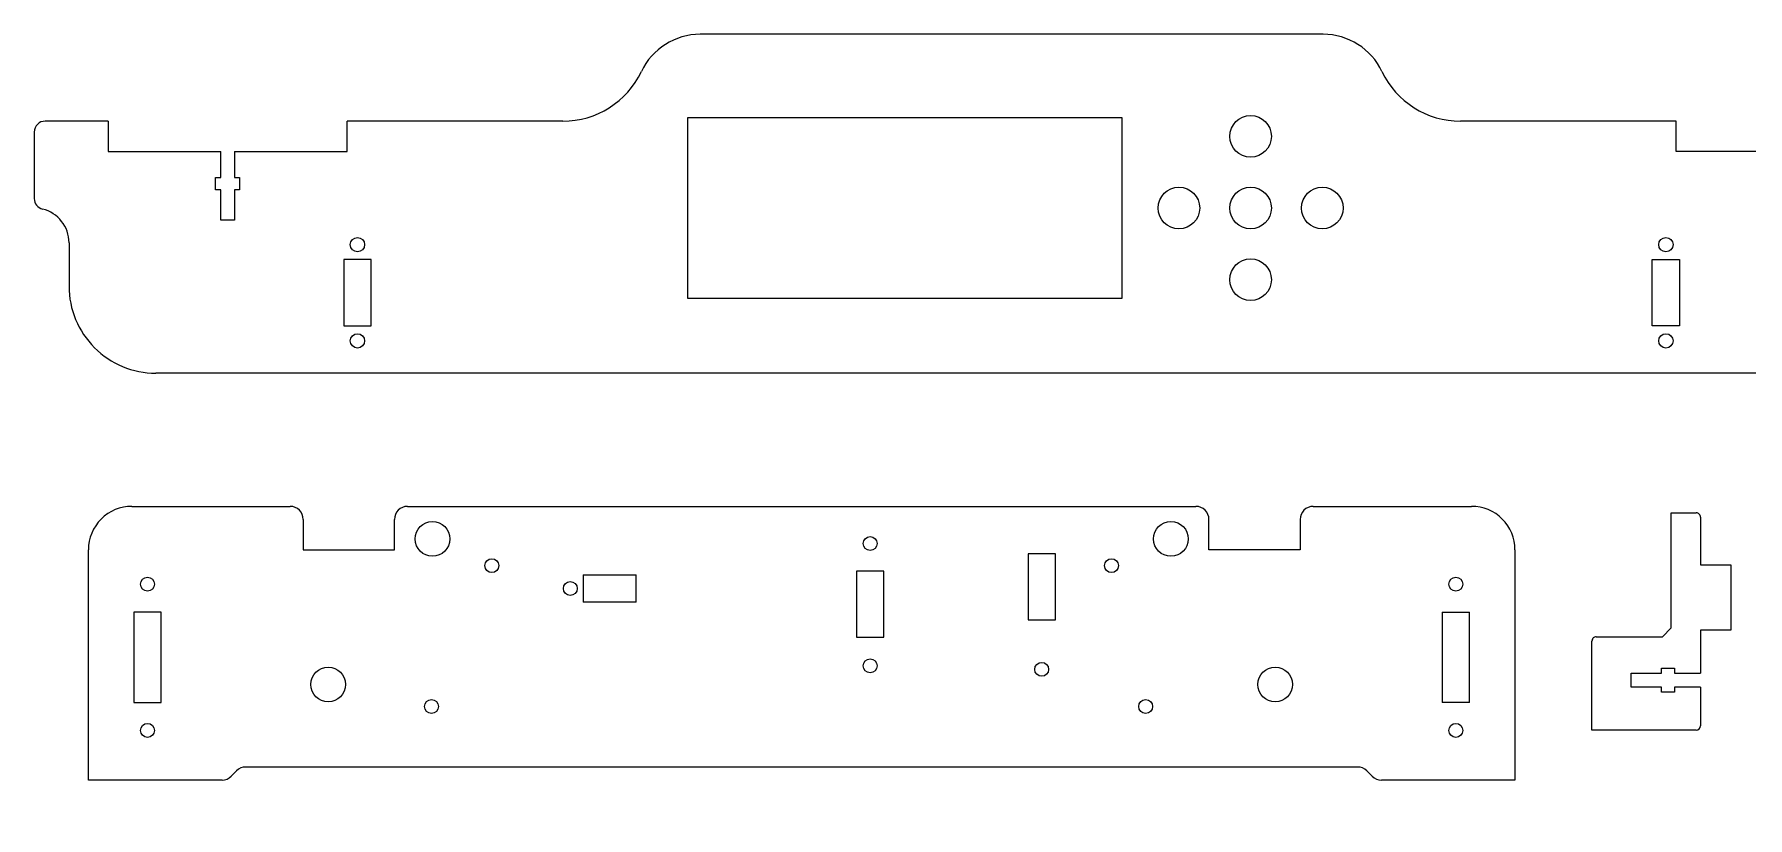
# Model space of a CAD drawing. Header units: millimetres. Extents: x 64 to 672, y 44 to 468.
# Drawn here: x 66.1 to 460.6, y 287.7 to 468 of the extents above; entities that cross this region are included whole.
import ezdxf

# ---------------------------------------------------------------- set-up
doc = ezdxf.new("R2010")
doc.units = ezdxf.units.MM
doc.header["$MEASUREMENT"] = 0
doc.layers.add('2nd cuts', color=7, linetype='Continuous')

msp = doc.modelspace()

# ---------------------------------------------------------------- linework, layer by layer
for p, q in [((137.38, 416.16), (137.38, 400.86)), ((143.68, 400.86), (143.68, 416.16)), ((438.58, 400.86), (438.58, 416.16)), ((444.88, 416.16), (444.88, 400.86)), ((294.89, 348.44), (294.89, 333.2)), ((301.19, 333.2), (301.19, 348.44)), ((192.47, 343.59), (204.71, 343.59)), ((255.39, 344.46), (255.39, 329.22)), ((261.69, 329.22), (261.69, 344.46)), ((204.71, 337.29), (192.47, 337.29)), ((89.04, 334.96), (89.04, 314.22)), ((95.34, 314.22), (95.34, 334.96)), ((390.24, 334.96), (390.24, 314.22)), ((396.54, 314.22), (396.54, 334.96))]:
    msp.add_line(p, q)
at = {"layer": '2nd cuts', "lineweight": 9}
for points in [[(219.44, 468.01), (213.64, 468.01), (208.37, 464.68), (205.88, 459.44)], [(362.82, 468.01), (362.82, 468.01), (219.44, 468.01), (219.44, 468.01)], [(376.37, 459.44), (373.89, 464.68), (368.62, 468.01), (362.82, 468.01)], [(187.81, 448.01), (195.54, 448.01), (202.57, 452.46), (205.88, 459.44)], [(376.37, 459.44), (379.69, 452.46), (386.72, 448.01), (394.44, 448.01)], [(83.13, 448.01), (83.13, 448.01), (68.63, 448.01), (68.63, 448.01)], [(83.13, 448.01), (83.13, 448.01), (83.13, 441.01), (83.13, 441.01)], [(138.13, 441.01), (138.13, 441.01), (138.13, 448.01), (138.13, 448.01)], [(187.81, 448.01), (187.81, 448.01), (138.13, 448.01), (138.13, 448.01)], [(316.54, 448.76), (316.54, 448.76), (216.54, 448.76), (216.54, 448.76)], [(216.54, 448.76), (216.54, 448.76), (216.54, 407.26), (216.54, 407.26)], [(316.54, 407.26), (316.54, 407.26), (316.54, 448.76), (316.54, 448.76)], [(444.13, 448.01), (444.13, 448.01), (394.44, 448.01), (394.44, 448.01)], [(444.13, 441.01), (444.13, 441.01), (444.13, 448.01), (444.13, 448.01)], [(66.13, 445.51), (66.13, 445.51), (66.13, 430.21), (66.13, 430.21)], [(83.13, 441.01), (83.13, 441.01), (109.05, 441.01), (109.05, 441.01)], [(109.05, 435.01), (109.05, 435.01), (109.05, 441.01), (109.05, 441.01)], [(112.2, 441.01), (112.2, 441.01), (112.2, 435.01), (112.2, 435.01)], [(112.2, 441.01), (112.2, 441.01), (138.13, 441.01), (138.13, 441.01)], [(470.05, 441.01), (470.05, 441.01), (444.13, 441.01), (444.13, 441.01)], [(107.88, 435.01), (107.88, 435.01), (109.05, 435.01), (109.05, 435.01)], [(107.88, 432.21), (107.88, 432.21), (107.88, 435.01), (107.88, 435.01)], [(112.2, 435.01), (112.2, 435.01), (113.38, 435.01), (113.38, 435.01)], [(113.38, 435.01), (113.38, 435.01), (113.38, 432.21), (113.38, 432.21)], [(66.13, 430.21), (66.13, 429.06), (66.92, 428.06), (68.03, 427.78)], [(109.05, 432.21), (109.05, 432.21), (107.88, 432.21), (107.88, 432.21)], [(109.05, 425.21), (109.05, 425.21), (109.05, 432.21), (109.05, 432.21)], [(112.2, 432.21), (112.2, 432.21), (112.2, 425.21), (112.2, 425.21)], [(113.38, 432.21), (113.38, 432.21), (112.2, 432.21), (112.2, 432.21)], [(74.13, 420.01), (74.13, 423.7), (71.61, 426.91), (68.03, 427.78)], [(112.2, 425.21), (112.2, 425.21), (109.05, 425.21), (109.05, 425.21)], [(74.13, 420.01), (74.13, 420.01), (74.13, 410.01), (74.13, 410.01)], [(143.68, 416.16), (142.27, 416.16), (138.78, 416.16), (137.38, 416.16)], [(438.58, 416.16), (439.98, 416.16), (443.47, 416.16), (444.88, 416.16)], [(216.54, 407.26), (216.54, 407.26), (316.54, 407.26), (316.54, 407.26)], [(137.38, 400.86), (138.78, 400.86), (142.27, 400.86), (143.68, 400.86)], [(444.88, 400.86), (443.47, 400.86), (439.98, 400.86), (438.58, 400.86)], [(488.13, 390.01), (488.13, 390.01), (94.13, 390.01), (94.13, 390.01)], [(88.59, 359.34), (88.59, 359.34), (125.04, 359.34), (125.04, 359.34)], [(152.04, 359.34), (152.04, 359.34), (333.54, 359.34), (333.54, 359.34)], [(360.54, 359.34), (360.54, 359.34), (396.99, 359.34), (396.99, 359.34)], [(128.04, 356.34), (128.04, 356.34), (128.04, 349.34), (128.04, 349.34)], [(149.04, 349.34), (149.04, 349.34), (149.04, 356.34), (149.04, 356.34)], [(336.54, 349.34), (336.54, 349.34), (336.54, 356.34), (336.54, 356.34)], [(357.54, 356.34), (357.54, 356.34), (357.54, 349.34), (357.54, 349.34)], [(442.91, 331.34), (442.91, 331.34), (442.91, 357.85), (442.91, 357.85)], [(442.91, 357.85), (442.91, 357.85), (448.71, 357.85), (448.71, 357.85)], [(449.71, 356.85), (449.71, 356.85), (449.71, 345.85), (449.71, 345.85)], [(78.59, 296.34), (78.59, 296.34), (78.59, 349.34), (78.59, 349.34)], [(128.04, 349.34), (128.04, 349.34), (149.04, 349.34), (149.04, 349.34)], [(301.19, 348.44), (299.81, 348.44), (296.28, 348.44), (294.89, 348.44)], [(357.54, 349.34), (357.54, 349.34), (336.54, 349.34), (336.54, 349.34)], [(406.99, 349.34), (406.99, 349.34), (406.99, 296.34), (406.99, 296.34)], [(192.47, 343.59), (192.47, 342.05), (192.47, 338.84), (192.47, 337.29)], [(204.71, 337.29), (204.71, 338.84), (204.71, 342.05), (204.71, 343.59)], [(261.69, 344.46), (260.39, 344.46), (256.7, 344.46), (255.39, 344.46)], [(449.71, 345.85), (449.71, 345.85), (456.71, 345.85), (456.71, 345.85)], [(456.71, 345.85), (456.71, 345.85), (456.71, 330.85), (456.71, 330.85)], [(95.34, 334.96), (93.96, 334.96), (90.43, 334.96), (89.04, 334.96)], [(294.89, 333.2), (296.28, 333.2), (299.81, 333.2), (301.19, 333.2)], [(390.24, 334.96), (391.63, 334.96), (395.16, 334.96), (396.54, 334.96)], [(440.91, 329.34), (440.91, 329.34), (442.91, 331.34), (442.91, 331.34)], [(255.39, 329.22), (256.7, 329.22), (260.39, 329.22), (261.69, 329.22)], [(424.71, 307.85), (424.71, 307.85), (424.71, 328.34), (424.71, 328.34)], [(425.71, 329.34), (425.71, 329.34), (440.91, 329.34), (440.91, 329.34)], [(449.71, 330.85), (449.71, 330.85), (449.71, 320.95), (449.71, 320.95)], [(456.71, 330.85), (456.71, 330.85), (449.71, 330.85), (449.71, 330.85)], [(433.71, 320.95), (433.71, 320.95), (436.71, 320.95), (436.71, 320.95)], [(433.71, 317.75), (433.71, 317.75), (433.71, 320.95), (433.71, 320.95)], [(436.71, 320.95), (436.71, 320.95), (440.71, 320.95), (440.71, 320.95)], [(440.71, 322.1), (440.71, 322.1), (443.71, 322.1), (443.71, 322.1)], [(440.71, 320.95), (440.71, 320.95), (440.71, 322.1), (440.71, 322.1)], [(443.71, 322.1), (443.71, 322.1), (443.71, 320.95), (443.71, 320.95)], [(443.71, 320.95), (443.71, 320.95), (449.71, 320.95), (449.71, 320.95)], [(436.71, 317.75), (436.71, 317.75), (433.71, 317.75), (433.71, 317.75)], [(440.71, 317.75), (440.71, 317.75), (436.71, 317.75), (436.71, 317.75)], [(440.71, 316.6), (440.71, 316.6), (440.71, 317.75), (440.71, 317.75)], [(443.71, 316.6), (443.71, 316.6), (440.71, 316.6), (440.71, 316.6)], [(443.71, 317.75), (443.71, 317.75), (443.71, 316.6), (443.71, 316.6)], [(449.71, 317.75), (449.71, 317.75), (443.71, 317.75), (443.71, 317.75)], [(449.71, 317.75), (449.71, 317.75), (449.71, 308.85), (449.71, 308.85)], [(89.04, 314.22), (90.43, 314.22), (93.96, 314.22), (95.34, 314.22)], [(396.54, 314.22), (395.16, 314.22), (391.63, 314.22), (390.24, 314.22)], [(448.71, 307.85), (448.71, 307.85), (424.71, 307.85), (424.71, 307.85)], [(448.71, 307.85), (449.26, 307.85), (449.71, 308.29), (449.71, 308.85)], [(109.35, 296.34), (109.35, 296.34), (78.59, 296.34), (78.59, 296.34)], [(109.35, 296.34), (110.15, 296.34), (110.91, 296.66), (111.47, 297.22)], [(112.72, 298.47), (112.72, 298.47), (111.47, 297.22), (111.47, 297.22)], [(114.84, 299.34), (114.04, 299.34), (113.28, 299.03), (112.72, 298.47)], [(370.75, 299.34), (370.75, 299.34), (114.84, 299.34), (114.84, 299.34)], [(372.87, 298.47), (372.31, 299.03), (371.55, 299.34), (370.75, 299.34)], [(374.12, 297.22), (374.12, 297.22), (372.87, 298.47), (372.87, 298.47)], [(374.12, 297.22), (374.68, 296.66), (375.44, 296.34), (376.24, 296.34)], [(406.99, 296.34), (406.99, 296.34), (376.24, 296.34), (376.24, 296.34)]]:
    msp.add_open_spline(points, degree=3, dxfattribs=at)
for points, knots in [([(68.63, 448.01), (67.97, 448.01), (67.33, 447.75), (66.86, 447.28), (66.86, 447.28), (66.39, 446.81), (66.13, 446.18), (66.13, 445.51)], [0, 0, 0, 0, 0.333333, 0.333333, 0.333333, 0.333333, 1, 1, 1, 1]), ([(350.92, 444.51), (350.92, 447.16), (348.77, 449.31), (346.13, 449.31), (346.13, 449.31), (343.48, 449.31), (341.34, 447.16), (341.34, 444.51), (341.34, 444.51), (341.34, 441.87), (343.48, 439.72), (346.13, 439.72), (346.13, 439.72), (348.77, 439.72), (350.92, 441.87), (350.92, 444.51)], [0, 0, 0, 0, 0.2, 0.2, 0.2, 0.2, 0.4, 0.4, 0.4, 0.4, 0.6, 0.6, 0.6, 0.6, 1, 1, 1, 1]), ([(334.42, 428.01), (334.42, 430.66), (332.27, 432.81), (329.63, 432.81), (329.63, 432.81), (326.98, 432.81), (324.84, 430.66), (324.84, 428.01), (324.84, 428.01), (324.84, 425.37), (326.98, 423.22), (329.63, 423.22), (329.63, 423.22), (332.27, 423.22), (334.42, 425.37), (334.42, 428.01)], [0, 0, 0, 0, 0.2, 0.2, 0.2, 0.2, 0.4, 0.4, 0.4, 0.4, 0.6, 0.6, 0.6, 0.6, 1, 1, 1, 1]), ([(350.92, 428.01), (350.92, 430.66), (348.77, 432.81), (346.13, 432.81), (346.13, 432.81), (343.48, 432.81), (341.34, 430.66), (341.34, 428.01), (341.34, 428.01), (341.34, 425.37), (343.48, 423.22), (346.13, 423.22), (346.13, 423.22), (348.77, 423.22), (350.92, 425.37), (350.92, 428.01)], [0, 0, 0, 0, 0.2, 0.2, 0.2, 0.2, 0.4, 0.4, 0.4, 0.4, 0.6, 0.6, 0.6, 0.6, 1, 1, 1, 1]), ([(367.42, 428.01), (367.42, 430.66), (365.27, 432.81), (362.63, 432.81), (362.63, 432.81), (359.98, 432.81), (357.84, 430.66), (357.84, 428.01), (357.84, 428.01), (357.84, 425.37), (359.98, 423.22), (362.63, 423.22), (362.63, 423.22), (365.27, 423.22), (367.42, 425.37), (367.42, 428.01)], [0, 0, 0, 0, 0.2, 0.2, 0.2, 0.2, 0.4, 0.4, 0.4, 0.4, 0.6, 0.6, 0.6, 0.6, 1, 1, 1, 1]), ([(142.18, 419.59), (142.18, 420.5), (141.44, 421.24), (140.53, 421.24), (140.53, 421.24), (139.62, 421.24), (138.88, 420.5), (138.88, 419.59), (138.88, 419.59), (138.88, 418.68), (139.62, 417.94), (140.53, 417.94), (140.53, 417.94), (141.44, 417.94), (142.18, 418.68), (142.18, 419.59)], [0, 0, 0, 0, 0.2, 0.2, 0.2, 0.2, 0.4, 0.4, 0.4, 0.4, 0.6, 0.6, 0.6, 0.6, 1, 1, 1, 1]), ([(443.38, 419.59), (443.38, 420.5), (442.64, 421.24), (441.73, 421.24), (441.73, 421.24), (440.82, 421.24), (440.08, 420.5), (440.08, 419.59), (440.08, 419.59), (440.08, 418.68), (440.82, 417.94), (441.73, 417.94), (441.73, 417.94), (442.64, 417.94), (443.38, 418.68), (443.38, 419.59)], [0, 0, 0, 0, 0.2, 0.2, 0.2, 0.2, 0.4, 0.4, 0.4, 0.4, 0.6, 0.6, 0.6, 0.6, 1, 1, 1, 1]), ([(350.92, 411.51), (350.92, 414.16), (348.77, 416.31), (346.13, 416.31), (346.13, 416.31), (343.48, 416.31), (341.34, 414.16), (341.34, 411.51), (341.34, 411.51), (341.34, 408.87), (343.48, 406.72), (346.13, 406.72), (346.13, 406.72), (348.77, 406.72), (350.92, 408.87), (350.92, 411.51)], [0, 0, 0, 0, 0.2, 0.2, 0.2, 0.2, 0.4, 0.4, 0.4, 0.4, 0.6, 0.6, 0.6, 0.6, 1, 1, 1, 1]), ([(74.13, 410.01), (74.13, 404.71), (76.24, 399.62), (79.99, 395.87), (79.99, 395.87), (83.74, 392.12), (88.82, 390.01), (94.13, 390.01)], [0, 0, 0, 0, 0.333333, 0.333333, 0.333333, 0.333333, 1, 1, 1, 1]), ([(142.18, 397.44), (142.18, 398.35), (141.44, 399.09), (140.53, 399.09), (140.53, 399.09), (139.62, 399.09), (138.88, 398.35), (138.88, 397.44), (138.88, 397.44), (138.88, 396.53), (139.62, 395.79), (140.53, 395.79), (140.53, 395.79), (141.44, 395.79), (142.18, 396.53), (142.18, 397.44)], [0, 0, 0, 0, 0.2, 0.2, 0.2, 0.2, 0.4, 0.4, 0.4, 0.4, 0.6, 0.6, 0.6, 0.6, 1, 1, 1, 1]), ([(443.38, 397.44), (443.38, 398.35), (442.64, 399.09), (441.73, 399.09), (441.73, 399.09), (440.82, 399.09), (440.08, 398.35), (440.08, 397.44), (440.08, 397.44), (440.08, 396.53), (440.82, 395.79), (441.73, 395.79), (441.73, 395.79), (442.64, 395.79), (443.38, 396.53), (443.38, 397.44)], [0, 0, 0, 0, 0.2, 0.2, 0.2, 0.2, 0.4, 0.4, 0.4, 0.4, 0.6, 0.6, 0.6, 0.6, 1, 1, 1, 1]), ([(88.59, 359.34), (85.94, 359.34), (83.4, 358.29), (81.52, 356.42), (81.52, 356.42), (79.65, 354.54), (78.59, 352), (78.59, 349.34)], [0, 0, 0, 0, 0.333333, 0.333333, 0.333333, 0.333333, 1, 1, 1, 1]), ([(128.04, 356.34), (128.04, 357.14), (127.73, 357.9), (127.17, 358.47), (127.17, 358.47), (126.6, 359.03), (125.84, 359.34), (125.04, 359.34)], [0, 0, 0, 0, 0.333333, 0.333333, 0.333333, 0.333333, 1, 1, 1, 1]), ([(152.04, 359.34), (151.25, 359.34), (150.49, 359.03), (149.92, 358.47), (149.92, 358.47), (149.36, 357.9), (149.04, 357.14), (149.04, 356.34)], [0, 0, 0, 0, 0.333333, 0.333333, 0.333333, 0.333333, 1, 1, 1, 1]), ([(336.54, 356.34), (336.54, 357.14), (336.23, 357.9), (335.67, 358.47), (335.67, 358.47), (335.1, 359.03), (334.34, 359.34), (333.54, 359.34)], [0, 0, 0, 0, 0.333333, 0.333333, 0.333333, 0.333333, 1, 1, 1, 1]), ([(360.54, 359.34), (359.75, 359.34), (358.99, 359.03), (358.42, 358.47), (358.42, 358.47), (357.86, 357.9), (357.54, 357.14), (357.54, 356.34)], [0, 0, 0, 0, 0.333333, 0.333333, 0.333333, 0.333333, 1, 1, 1, 1]), ([(406.99, 349.34), (406.99, 352), (405.94, 354.54), (404.07, 356.42), (404.07, 356.42), (402.19, 358.29), (399.65, 359.34), (396.99, 359.34)], [0, 0, 0, 0, 0.333333, 0.333333, 0.333333, 0.333333, 1, 1, 1, 1]), ([(161.79, 351.84), (161.79, 354.05), (160, 355.84), (157.79, 355.84), (157.79, 355.84), (155.59, 355.84), (153.79, 354.05), (153.79, 351.84), (153.79, 351.84), (153.79, 349.64), (155.59, 347.84), (157.79, 347.84), (157.79, 347.84), (160, 347.84), (161.79, 349.64), (161.79, 351.84)], [0, 0, 0, 0, 0.2, 0.2, 0.2, 0.2, 0.4, 0.4, 0.4, 0.4, 0.6, 0.6, 0.6, 0.6, 1, 1, 1, 1]), ([(331.79, 351.84), (331.79, 354.05), (330, 355.84), (327.79, 355.84), (327.79, 355.84), (325.59, 355.84), (323.79, 354.05), (323.79, 351.84), (323.79, 351.84), (323.79, 349.64), (325.59, 347.84), (327.79, 347.84), (327.79, 347.84), (330, 347.84), (331.79, 349.64), (331.79, 351.84)], [0, 0, 0, 0, 0.2, 0.2, 0.2, 0.2, 0.4, 0.4, 0.4, 0.4, 0.6, 0.6, 0.6, 0.6, 1, 1, 1, 1]), ([(449.71, 356.85), (449.71, 357.11), (449.6, 357.37), (449.42, 357.55), (449.42, 357.55), (449.23, 357.74), (448.97, 357.85), (448.71, 357.85)], [0, 0, 0, 0, 0.333333, 0.333333, 0.333333, 0.333333, 1, 1, 1, 1]), ([(260.14, 350.77), (260.14, 351.65), (259.43, 352.37), (258.54, 352.37), (258.54, 352.37), (257.66, 352.37), (256.94, 351.65), (256.94, 350.77), (256.94, 350.77), (256.94, 349.89), (257.66, 349.17), (258.54, 349.17), (258.54, 349.17), (259.43, 349.17), (260.14, 349.89), (260.14, 350.77)], [0, 0, 0, 0, 0.2, 0.2, 0.2, 0.2, 0.4, 0.4, 0.4, 0.4, 0.6, 0.6, 0.6, 0.6, 1, 1, 1, 1]), ([(173.08, 345.69), (173.08, 346.58), (172.36, 347.29), (171.48, 347.29), (171.48, 347.29), (170.59, 347.29), (169.88, 346.58), (169.88, 345.69), (169.88, 345.69), (169.88, 344.81), (170.59, 344.09), (171.48, 344.09), (171.48, 344.09), (172.36, 344.09), (173.08, 344.81), (173.08, 345.69)], [0, 0, 0, 0, 0.2, 0.2, 0.2, 0.2, 0.4, 0.4, 0.4, 0.4, 0.6, 0.6, 0.6, 0.6, 1, 1, 1, 1]), ([(315.71, 345.69), (315.71, 346.58), (315, 347.29), (314.11, 347.29), (314.11, 347.29), (313.23, 347.29), (312.51, 346.58), (312.51, 345.69), (312.51, 345.69), (312.51, 344.81), (313.23, 344.09), (314.11, 344.09), (314.11, 344.09), (315, 344.09), (315.71, 344.81), (315.71, 345.69)], [0, 0, 0, 0, 0.2, 0.2, 0.2, 0.2, 0.4, 0.4, 0.4, 0.4, 0.6, 0.6, 0.6, 0.6, 1, 1, 1, 1]), ([(93.79, 341.42), (93.79, 342.3), (93.08, 343.02), (92.19, 343.02), (92.19, 343.02), (91.31, 343.02), (90.59, 342.3), (90.59, 341.42), (90.59, 341.42), (90.59, 340.54), (91.31, 339.82), (92.19, 339.82), (92.19, 339.82), (93.08, 339.82), (93.79, 340.54), (93.79, 341.42)], [0, 0, 0, 0, 0.2, 0.2, 0.2, 0.2, 0.4, 0.4, 0.4, 0.4, 0.6, 0.6, 0.6, 0.6, 1, 1, 1, 1]), ([(191.12, 340.44), (191.12, 341.33), (190.4, 342.04), (189.52, 342.04), (189.52, 342.04), (188.64, 342.04), (187.92, 341.33), (187.92, 340.44), (187.92, 340.44), (187.92, 339.56), (188.64, 338.84), (189.52, 338.84), (189.52, 338.84), (190.4, 338.84), (191.12, 339.56), (191.12, 340.44)], [0, 0, 0, 0, 0.2, 0.2, 0.2, 0.2, 0.4, 0.4, 0.4, 0.4, 0.6, 0.6, 0.6, 0.6, 1, 1, 1, 1]), ([(394.99, 341.42), (394.99, 342.3), (394.28, 343.02), (393.39, 343.02), (393.39, 343.02), (392.51, 343.02), (391.79, 342.3), (391.79, 341.42), (391.79, 341.42), (391.79, 340.54), (392.51, 339.82), (393.39, 339.82), (393.39, 339.82), (394.28, 339.82), (394.99, 340.54), (394.99, 341.42)], [0, 0, 0, 0, 0.2, 0.2, 0.2, 0.2, 0.4, 0.4, 0.4, 0.4, 0.6, 0.6, 0.6, 0.6, 1, 1, 1, 1]), ([(425.71, 329.34), (425.44, 329.34), (425.19, 329.24), (425, 329.05), (425, 329.05), (424.81, 328.86), (424.71, 328.61), (424.71, 328.34)], [0, 0, 0, 0, 0.333333, 0.333333, 0.333333, 0.333333, 1, 1, 1, 1]), ([(260.14, 322.62), (260.14, 323.5), (259.43, 324.22), (258.54, 324.22), (258.54, 324.22), (257.66, 324.22), (256.94, 323.5), (256.94, 322.62), (256.94, 322.62), (256.94, 321.74), (257.66, 321.02), (258.54, 321.02), (258.54, 321.02), (259.43, 321.02), (260.14, 321.74), (260.14, 322.62)], [0, 0, 0, 0, 0.2, 0.2, 0.2, 0.2, 0.4, 0.4, 0.4, 0.4, 0.6, 0.6, 0.6, 0.6, 1, 1, 1, 1]), ([(137.79, 318.34), (137.79, 320.55), (136, 322.34), (133.79, 322.34), (133.79, 322.34), (131.59, 322.34), (129.79, 320.55), (129.79, 318.34), (129.79, 318.34), (129.79, 316.14), (131.59, 314.34), (133.79, 314.34), (133.79, 314.34), (136, 314.34), (137.79, 316.14), (137.79, 318.34)], [0, 0, 0, 0, 0.2, 0.2, 0.2, 0.2, 0.4, 0.4, 0.4, 0.4, 0.6, 0.6, 0.6, 0.6, 1, 1, 1, 1]), ([(299.64, 321.82), (299.64, 322.7), (298.93, 323.42), (298.04, 323.42), (298.04, 323.42), (297.16, 323.42), (296.44, 322.7), (296.44, 321.82), (296.44, 321.82), (296.44, 320.93), (297.16, 320.22), (298.04, 320.22), (298.04, 320.22), (298.93, 320.22), (299.64, 320.93), (299.64, 321.82)], [0, 0, 0, 0, 0.2, 0.2, 0.2, 0.2, 0.4, 0.4, 0.4, 0.4, 0.6, 0.6, 0.6, 0.6, 1, 1, 1, 1]), ([(355.79, 318.34), (355.79, 320.55), (354, 322.34), (351.79, 322.34), (351.79, 322.34), (349.59, 322.34), (347.79, 320.55), (347.79, 318.34), (347.79, 318.34), (347.79, 316.14), (349.59, 314.34), (351.79, 314.34), (351.79, 314.34), (354, 314.34), (355.79, 316.14), (355.79, 318.34)], [0, 0, 0, 0, 0.2, 0.2, 0.2, 0.2, 0.4, 0.4, 0.4, 0.4, 0.6, 0.6, 0.6, 0.6, 1, 1, 1, 1]), ([(159.18, 313.26), (159.18, 314.14), (158.46, 314.86), (157.58, 314.86), (157.58, 314.86), (156.69, 314.86), (155.98, 314.14), (155.98, 313.26), (155.98, 313.26), (155.98, 312.38), (156.69, 311.66), (157.58, 311.66), (157.58, 311.66), (158.46, 311.66), (159.18, 312.38), (159.18, 313.26)], [0, 0, 0, 0, 0.2, 0.2, 0.2, 0.2, 0.4, 0.4, 0.4, 0.4, 0.6, 0.6, 0.6, 0.6, 1, 1, 1, 1]), ([(323.57, 313.26), (323.57, 314.14), (322.85, 314.86), (321.97, 314.86), (321.97, 314.86), (321.09, 314.86), (320.37, 314.14), (320.37, 313.26), (320.37, 313.26), (320.37, 312.38), (321.09, 311.66), (321.97, 311.66), (321.97, 311.66), (322.85, 311.66), (323.57, 312.38), (323.57, 313.26)], [0, 0, 0, 0, 0.2, 0.2, 0.2, 0.2, 0.4, 0.4, 0.4, 0.4, 0.6, 0.6, 0.6, 0.6, 1, 1, 1, 1]), ([(93.79, 307.77), (93.79, 308.65), (93.08, 309.37), (92.19, 309.37), (92.19, 309.37), (91.31, 309.37), (90.59, 308.65), (90.59, 307.77), (90.59, 307.77), (90.59, 306.89), (91.31, 306.17), (92.19, 306.17), (92.19, 306.17), (93.08, 306.17), (93.79, 306.89), (93.79, 307.77)], [0, 0, 0, 0, 0.2, 0.2, 0.2, 0.2, 0.4, 0.4, 0.4, 0.4, 0.6, 0.6, 0.6, 0.6, 1, 1, 1, 1]), ([(394.99, 307.77), (394.99, 308.65), (394.28, 309.37), (393.39, 309.37), (393.39, 309.37), (392.51, 309.37), (391.79, 308.65), (391.79, 307.77), (391.79, 307.77), (391.79, 306.89), (392.51, 306.17), (393.39, 306.17), (393.39, 306.17), (394.28, 306.17), (394.99, 306.89), (394.99, 307.77)], [0, 0, 0, 0, 0.2, 0.2, 0.2, 0.2, 0.4, 0.4, 0.4, 0.4, 0.6, 0.6, 0.6, 0.6, 1, 1, 1, 1]), ([(241.65, 272.97), (241.65, 273.91), (240.88, 274.67), (239.95, 274.67), (239.95, 274.67), (239.01, 274.67), (238.25, 273.91), (238.25, 272.97), (238.25, 272.97), (238.25, 272.03), (239.01, 271.27), (239.95, 271.27), (239.95, 271.27), (240.88, 271.27), (241.65, 272.03), (241.65, 272.97), (241.65, 301.13), (241.65, 216.64), (241.65, 272.97)], [0, 0, 0, 0, 0.2, 0.2, 0.2, 0.2, 0.4, 0.4, 0.4, 0.4, 0.6, 0.6, 0.6, 0.6, 1, 1, 1, 1.0001, 1.0001, 1.0001, 1.0001])]:
    msp.add_open_spline(points, degree=3, knots=knots, dxfattribs=at)

doc.saveas('drawing.dxf')
